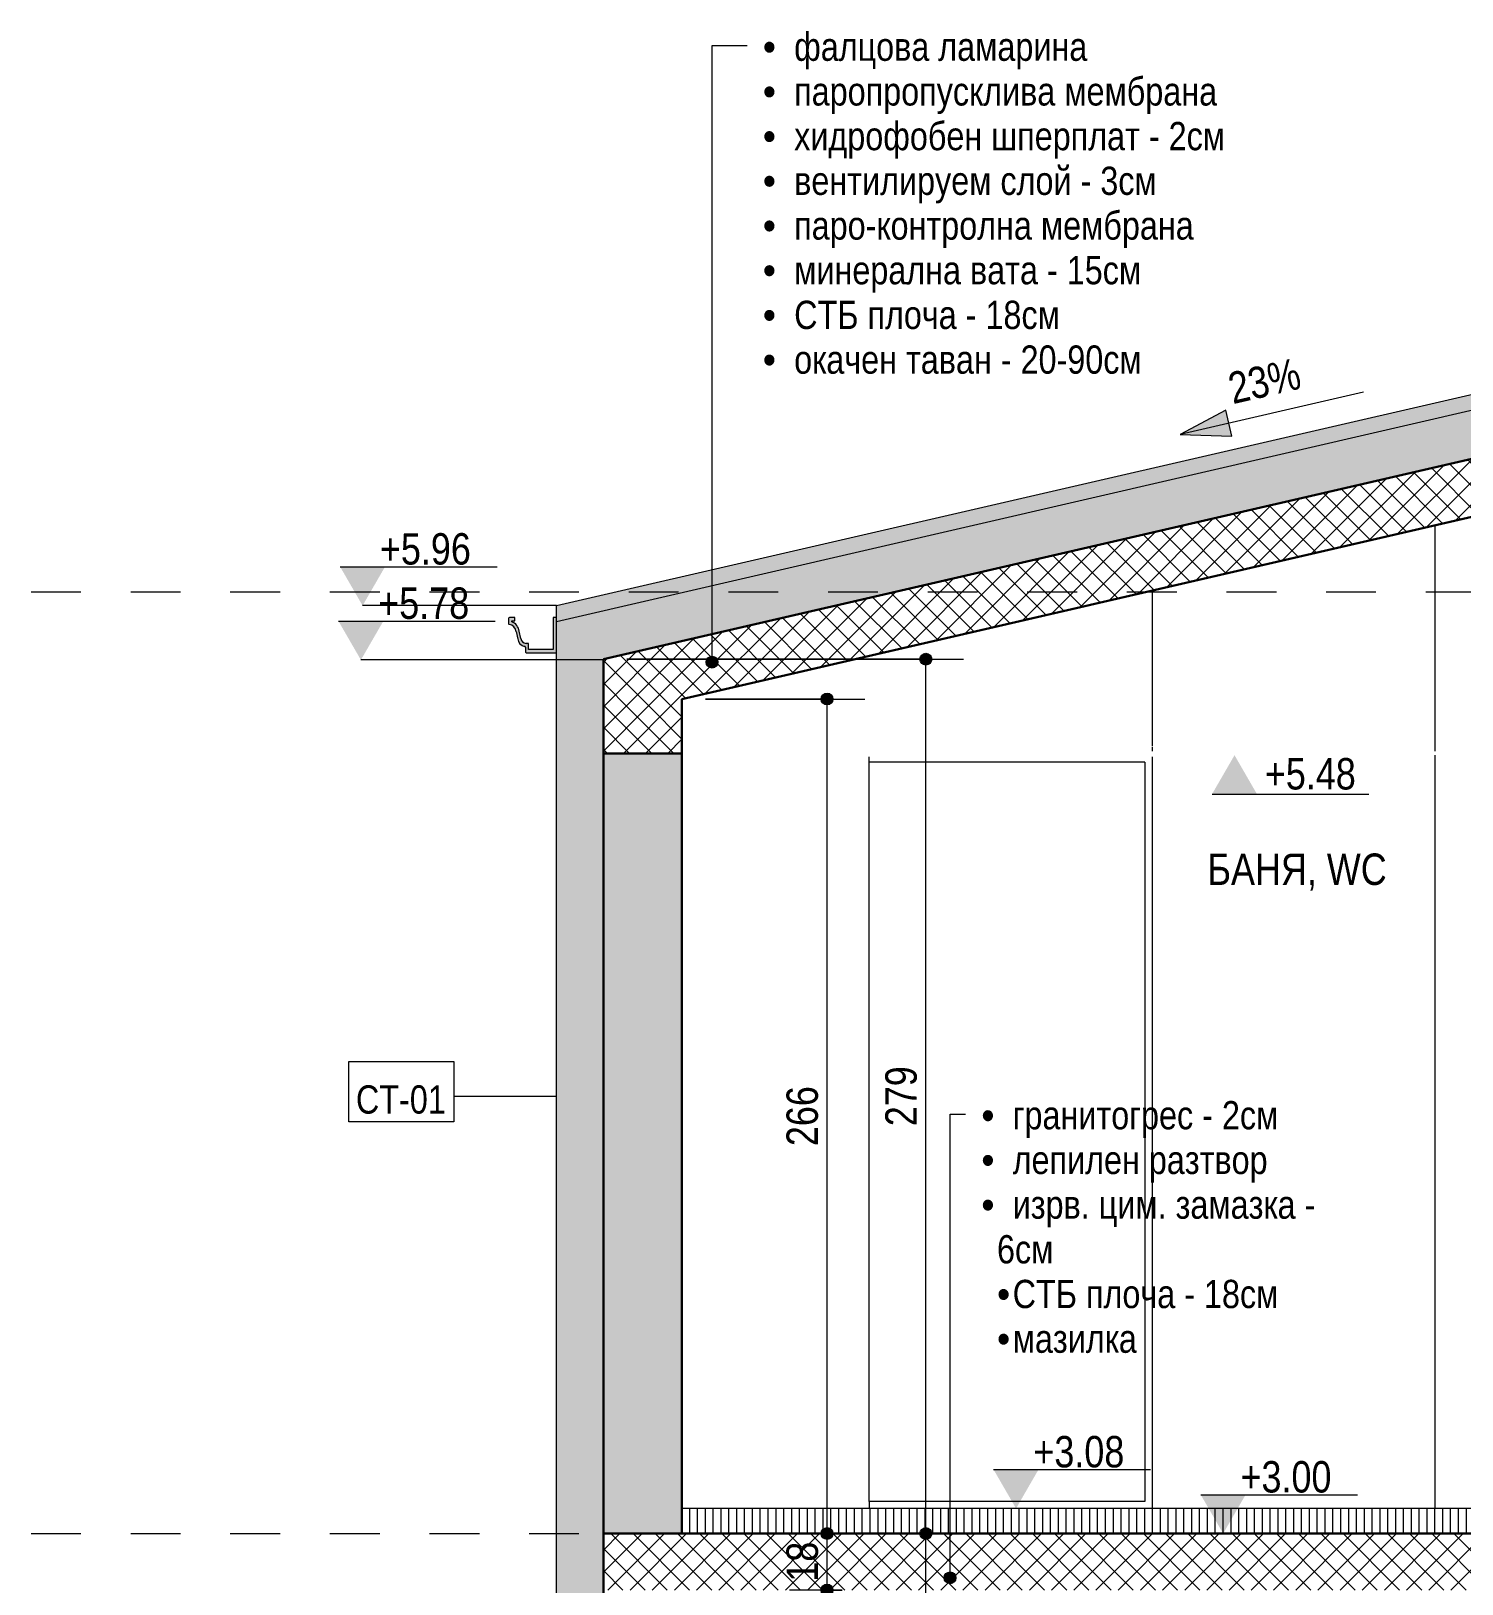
# Model space of a CAD drawing. Header units: centimetres. Extents: x -1882 to 51, y -197 to 807.
# Drawn here: x -1881.6 to -1425.5, y 283.9 to 778.7 of the extents above; entities that cross this region are included whole.
import ezdxf

# ---------------------------------------------------------------- set-up
doc = ezdxf.new("R2010")
doc.units = ezdxf.units.CM
doc.linetypes.add('Dash', pattern=[31.75, 15.875, -15.875])
for name, color, linetype, lineweight in [('A-ANNO-DIMS', 7, 'Continuous', 9), ('A-ANNO-DIMS-50', 7, 'Continuous', 9), ('A-ANNO-NOTE', 7, 'Continuous', 9), ('A-AREA-IDEN', 7, 'Continuous', 9), ('A-FLOR-FNSH', 7, 'Continuous', 9), ('A-FLOR-LEVL', 7, 'Continuous', 9), ('A-FLOR-PATT', 7, 'Continuous', 9), ('A-ROOF', 7, 'Continuous', 9), ('A-ROOF-FNSH', 7, 'Continuous', 9), ('A-ROOF-MCUT', 7, 'Continuous', 9), ('A-ROOF-PATT', 7, 'Continuous', 9), ('A-WALL', 7, 'Continuous', 9), ('A-WALL-IDEN', 7, 'Continuous', 9), ('A-WALL-PATT', 7, 'Continuous', 9), ('G-ANNO-DIMS', 7, 'Continuous', 9), ('G-ANNO-TEXT', 7, 'Continuous', 9), ('I-WALL', 7, 'Continuous', 9), ('P-SANR-FIXT', 7, 'Continuous', 9), ('S-BEAM', 7, 'Continuous', 9)]:
    doc.layers.add(name, color=color, linetype=linetype, lineweight=lineweight)
doc.layers.add('A-DETL', color=7, linetype='Continuous', lineweight=9, true_color=0x008000)
doc.styles.add('Arial Narrow', font='ARIALN.TTF', dxfattribs={"height": 10})
doc.styles.add('Arial Narrow_1', font='ARIALN.TTF', dxfattribs={"height": 10})
doc.styles.add('Arial Narrow_2', font='ARIALN.TTF', dxfattribs={"height": 9})
doc.dimstyles.new('TEC_DIM', dxfattribs={"dimscale": 30.48, "dimtxt": 10.23431, "dimasz": 0.492126, "dimexe": 0.393701, "dimexo": 0.246063, "dimgap": 0, "dimtad": 1, "dimdec": 0, "dimzin": 0, "dimdsep": 46, "dimtxsty": 'Arial Narrow', "dimblk1": 'DOTSMALL', "dimblk2": 'DOTSMALL', "dimsah": 1, "dimcen": 0.09, "dimazin": 0, "dimtfac": 1, "dimtdec": 4, "dimtix": 1, "dimtmove": 0, "dimatfit": 3, "dimfxl": 0, "dimtvp": 1, "dimtolj": 1, "dimtzin": 0, "dimarcsym": 0})
pattern_1 = [(45, (-1066.009, 333.896), (-3.535534, 3.535534), []), (135, (-1066.009, 333.896), (-3.535534, -3.535534), [])]

# ---------------------------------------------------------------- blocks, each defined once
blk = doc.blocks.new('VITRINA - ВИТРИНА 80х240 2-2367798-5-5')
at = {"layer": 'P-SANR-FIXT', "color": 253, "true_color": 0xaaaaaa}
for p, q in [((-1614.44, 545.8), (-1614.44, 547.5)), ((-1526.64, 545.8), (-1614.44, 545.8)), ((-1614.44, 310.2), (-1614.44, 545.8)), ((-1526.64, 545.8), (-1526.64, 310.2)), ((-1524.14, 308), (-1524.14, 547.5)), ((-1526.64, 310.2), (-1614.44, 310.2)), ((-1614.44, 310.2), (-1614.44, 308))]:
    blk.add_line(p, q, dxfattribs=at)
blk = doc.blocks.new('Structural Framing 7 - Structural Framing 7-2368663-5-5')
at = {"layer": 'S-BEAM'}
h = blk.add_hatch(dxfattribs=at)
h.set_pattern_fill('FP1_8', color=256, style=0, pattern_type=2)
h.set_pattern_definition(pattern_1)
h.paths.add_polyline_path([(-1674.14, 548.59), (-1674.14, 565.89), (-1699.14, 560.12), (-1699.14, 548.59)])
at = {"layer": 'A-DETL', "color": 7, "lineweight": 30}
for p, q in [((-1699.14, 548.59), (-1699.14, 560.12)), ((-1674.14, 548.59), (-1699.14, 548.59))]:
    blk.add_line(p, q, dxfattribs=at)
at = {"layer": 'S-BEAM', "lineweight": 30}
blk.add_line((-1674.14, 565.89), (-1674.14, 548.59), dxfattribs=at)
blk = doc.blocks.new('Spot Elevations - ELEVATION_PROJECT-150941-5-5')
at = {"layer": 'A-ANNO-NOTE'}
blk.add_hatch(color=256, dxfattribs=at).paths.add_polyline_path([(-1179.05, 312.39), (-1164.73, 312.39), (-1171.89, 300)])
blk.add_line((-1179.05, 312.39), (-1129.05, 312.39), dxfattribs=at)
blk = doc.blocks.new('Spot Elevations - ELEVATION_PROJECT-V35-5-5')
at = {"layer": 'A-ANNO-NOTE'}
blk.add_hatch(color=256, dxfattribs=at).paths.add_polyline_path([(-886.85, 549.61), (-872.54, 549.61), (-879.69, 562)])
blk.add_line((-886.85, 549.61), (-836.85, 549.61), dxfattribs=at)
blk = doc.blocks.new('DIMBLOCK3-5-5')
at = {"layer": 'A-ANNO-DIMS-50', "transparency": 16777216}
h = blk.add_hatch(color=256, dxfattribs=at)
edge = h.paths.add_edge_path()
edge.add_arc((-1627.88, 300), 1.88, 0, 360)
h = blk.add_hatch(color=256, dxfattribs=at)
edge = h.paths.add_edge_path()
edge.add_arc((-1627.88, 282), 1.88, 0, 360)
for p, q in [((-1623.03, 300), (-1639.88, 300)), ((-1627.88, 282), (-1627.88, 300)), ((-1627.88, 300), (-1623.03, 300)), ((-1623.03, 282), (-1639.88, 282)), ((-1627.88, 282), (-1623.03, 282))]:
    blk.add_line(p, q, dxfattribs=at)
for centre in [(-1627.88, 300), (-1627.88, 282)]:
    blk.add_circle(centre, 1.88, dxfattribs=at)
at = {"layer": 'A-ANNO-DIMS-50', "color": 0, "transparency": 16777216, "insert": (-1640.8, 284.66), "char_height": 10, "width": 15.2053, "attachment_point": 1, "rotation": 90, "line_spacing_factor": 0.974696, "style": 'Arial Narrow'}
blk.add_mtext('18', dxfattribs=at)
blk = doc.blocks.new('_DotSmall')
at = {"color": 0, "linetype": 'ByBlock', "const_width": 0.5}
blk.add_lwpolyline([(-0.0625, 0, 1), (0.0625, 0, 1)], format="xyb", close=True, dxfattribs=at)
blk = doc.blocks.new('DIMBLOCK4-5-5')
at = {"layer": 'A-ANNO-DIMS-50', "transparency": 16777216}
h = blk.add_hatch(color=256, dxfattribs=at)
edge = h.paths.add_edge_path()
edge.add_arc((-1627.88, 565.89), 1.88, 0, 360)
h = blk.add_hatch(color=256, dxfattribs=at)
edge = h.paths.add_edge_path()
edge.add_arc((-1627.88, 300), 1.88, 0, 360)
for p, q in [((-1666.64, 565.89), (-1615.88, 565.89)), ((-1627.88, 565.89), (-1666.64, 565.89)), ((-1627.88, 300), (-1627.88, 565.89)), ((-1623.03, 300), (-1639.88, 300)), ((-1627.88, 300), (-1623.03, 300))]:
    blk.add_line(p, q, dxfattribs=at)
for centre in [(-1627.88, 565.89), (-1627.88, 300)]:
    blk.add_circle(centre, 1.88, dxfattribs=at)
at = {"layer": 'A-ANNO-DIMS-50', "color": 0, "transparency": 16777216, "insert": (-1640.8, 423.44), "char_height": 10, "width": 22.8079, "attachment_point": 1, "rotation": 90, "line_spacing_factor": 0.974696, "style": 'Arial Narrow'}
blk.add_mtext('266', dxfattribs=at)
blk = doc.blocks.new('DIMBLOCK6-5-5')
at = {"layer": 'A-ANNO-DIMS-50', "transparency": 16777216}
h = blk.add_hatch(color=256, dxfattribs=at)
edge = h.paths.add_edge_path()
edge.add_arc((-1596.38, 300), 1.88, 0, 360)
h = blk.add_hatch(color=256, dxfattribs=at)
edge = h.paths.add_edge_path()
edge.add_arc((-1596.38, 0), 1.87, 0, 360)
for p, q in [((-1591.53, 300), (-1608.38, 300)), ((-1596.38, 0), (-1596.38, 300)), ((-1596.38, 300), (-1591.53, 300)), ((-1591.53, 0), (-1608.38, 0)), ((-1596.38, 0), (-1591.53, 0))]:
    blk.add_line(p, q, dxfattribs=at)
for centre, radius in [((-1596.38, 300), 1.88), ((-1596.38, 0), 1.87)]:
    blk.add_circle(centre, radius, dxfattribs=at)
at = {"layer": 'A-ANNO-DIMS-50', "color": 0, "transparency": 16777216, "insert": (-1609.31, 140.5), "char_height": 10, "width": 22.8079, "attachment_point": 1, "rotation": 90, "line_spacing_factor": 0.974696, "style": 'Arial Narrow'}
blk.add_mtext('300', dxfattribs=at)
blk = doc.blocks.new('DIMBLOCK7-5-5')
at = {"layer": 'A-ANNO-DIMS-50', "transparency": 16777216}
h = blk.add_hatch(color=256, dxfattribs=at)
edge = h.paths.add_edge_path()
edge.add_arc((-1596.38, 578.59), 1.88, 0, 360)
h = blk.add_hatch(color=256, dxfattribs=at)
edge = h.paths.add_edge_path()
edge.add_arc((-1596.38, 300), 1.88, 0, 360)
for p, q in [((-1691.64, 578.59), (-1584.38, 578.59)), ((-1596.38, 578.59), (-1691.64, 578.59)), ((-1596.38, 300), (-1596.38, 578.59)), ((-1591.53, 300), (-1608.38, 300)), ((-1596.38, 300), (-1591.53, 300))]:
    blk.add_line(p, q, dxfattribs=at)
for centre in [(-1596.38, 578.59), (-1596.38, 300)]:
    blk.add_circle(centre, 1.88, dxfattribs=at)
at = {"layer": 'A-ANNO-DIMS-50', "color": 0, "transparency": 16777216, "insert": (-1609.31, 429.79), "char_height": 10, "width": 22.8079, "attachment_point": 1, "rotation": 90, "line_spacing_factor": 0.974696, "style": 'Arial Narrow'}
blk.add_mtext('279', dxfattribs=at)

msp = doc.modelspace()

# ---------------------------------------------------------------- hatches: boundary and pattern name
at = {"layer": 'A-FLOR-PATT', "true_color": 0x787878}
h = msp.add_hatch(dxfattribs=at)
h.set_pattern_fill('FP1_5', color=8, style=0, pattern_type=2)
h.set_pattern_definition([(270, (-964.143, 308), (2.5, 2e-16), [])])
h.paths.add_polyline_path([(-1479.05, 300), (-1364.14, 300), (-1364.14, 308), (-1674.14, 308), (-1674.14, 300), (-1506.51, 300)])
h.paths.add_polyline_path([(-944.45, 300), (-944.14, 300), (-944.14, 308), (-944.45, 308)])
at = {"layer": 'A-FLOR-PATT'}
h = msp.add_hatch(dxfattribs=at)
h.set_pattern_fill('FP1_8', color=256, style=0, pattern_type=2)
h.set_pattern_definition(pattern_1)
h.paths.add_polyline_path([(-1464.14, 282), (-944.14, 282), (-944.14, 300), (-1699.14, 300), (-1699.14, 282), (-1506.51, 282)])
at = {"layer": 'A-ROOF-PATT', "lineweight": 5, "true_color": 0xc0c0c0}
for points in [[(-1714.14, 590.52), (-1324.14, 680.56), (-1324.14, 685.69), (-1714.14, 595.66)], [(-1714.14, 580.66), (-1714.14, 591.85), (-1715.14, 591.85), (-1715.14, 581.66), (-1722.98, 581.66), (-1722.98, 583.63), (-1724.18, 583.69), (-1724.58, 583.84), (-1724.92, 584.08), (-1725.2, 584.4), (-1725.39, 584.77), (-1726.18, 588.31), (-1726.54, 589.02), (-1727.04, 589.65), (-1727.66, 590.16), (-1728.38, 590.51), (-1728.38, 590.85), (-1727.43, 590.85), (-1727.43, 591.85), (-1729.19, 591.84), (-1729.38, 591.59), (-1729.38, 589.9), (-1729.18, 589.7), (-1728.53, 589.49), (-1727.95, 589.13), (-1727.47, 588.62), (-1727.14, 588.02), (-1726.97, 587.36), (-1726.3, 584.36), (-1725.97, 583.76), (-1725.5, 583.25), (-1724.91, 582.89), (-1724.05, 582.56), (-1723.98, 582.42), (-1723.98, 580.86), (-1723.78, 580.66)]]:
    msp.add_hatch(color=9, dxfattribs=at).paths.add_polyline_path(points)
at = {"layer": 'A-ROOF-PATT', "lineweight": 5, "true_color": 0xffff80}
msp.add_hatch(color=51, dxfattribs=at).paths.add_polyline_path([(-1714.14, 575.13), (-1324.14, 665.17), (-1324.14, 680.56), (-1714.14, 590.52), (-1714.14, 577.12)])
at = {"layer": 'A-ROOF-PATT'}
h = msp.add_hatch(dxfattribs=at)
h.set_pattern_fill('FP1_8', color=256, style=0, pattern_type=2)
h.set_pattern_definition(pattern_1)
h.paths.add_polyline_path([(-1699.14, 560.12), (-1339.14, 643.23), (-1339.14, 661.71), (-1699.14, 578.59), (-1699.14, 577.12)])
at = {"layer": 'A-WALL-PATT', "lineweight": 5, "true_color": 0xffff80}
for points in [[(-1699.14, 300), (-1699.14, 578.59), (-1714.14, 575.13), (-1714.14, 300)], [(-1714.14, 0), (-1699.14, 0), (-1699.14, 300), (-1714.14, 300), (-1714.14, 111.85)]]:
    msp.add_hatch(color=51, dxfattribs=at).paths.add_polyline_path(points)
at = {"layer": 'A-WALL-PATT', "lineweight": 5, "true_color": 0x808080}
msp.add_hatch(color=8, dxfattribs=at).paths.add_polyline_path([(-1674.14, 300), (-1674.14, 548.59), (-1699.14, 548.59), (-1699.14, 300)])
at = {"layer": 'G-ANNO-DIMS'}
msp.add_hatch(color=256, dxfattribs=at).paths.add_polyline_path([(-1515.35, 650.2), (-1498.93, 649.62), (-1500.84, 657.91)])
at = {"layer": 'G-ANNO-TEXT'}
h = msp.add_hatch(color=256, dxfattribs=at)
edge = h.paths.add_edge_path()
edge.add_arc((-1664.53, 577.66), 1.88, 0, 360)
h = msp.add_hatch(color=256, dxfattribs=at)
edge = h.paths.add_edge_path()
edge.add_arc((-1588.67, 285.9), 1.88, 0, 360)

# ---------------------------------------------------------------- linework, layer by layer
at = {"layer": 'A-FLOR-FNSH'}
msp.add_line((-1364.14, 308), (-1674.14, 308), dxfattribs=at)
at = {"layer": 'A-FLOR-FNSH', "lineweight": 30}
for p, q in [((-1674.14, 308), (-1674.14, 300)), ((-1699.14, 300), (-944.14, 300))]:
    msp.add_line(p, q, dxfattribs=at)
at = {"layer": 'A-FLOR-LEVL', "linetype": 'Dash'}
for p, q in [((-1881.56, 600), (-17.46, 600)), ((-1881.56, 300), (-17.46, 300))]:
    msp.add_line(p, q, dxfattribs=at)
at = {"layer": 'A-ROOF', "lineweight": 30}
for p, q in [((-1699.14, 578.59), (-1339.14, 661.71)), ((-1364.14, 637.46), (-1674.14, 565.89))]:
    msp.add_line(p, q, dxfattribs=at)
at = {"layer": 'A-ROOF'}
msp.add_line((-1714.14, 575.13), (-1714.14, 580.66), dxfattribs=at)
at = {"layer": 'A-ROOF-FNSH'}
for p, q in [((-1714.14, 595.66), (-1324.14, 685.69)), ((-1324.14, 680.56), (-1714.14, 590.52)), ((-1714.14, 591.85), (-1714.14, 595.66))]:
    msp.add_line(p, q, dxfattribs=at)
at = {"layer": 'A-ROOF-MCUT'}
for p, q in [((-1729.38, 591.59), (-1729.38, 589.9)), ((-1727.43, 591.85), (-1729.12, 591.85)), ((-1728.38, 590.51), (-1728.38, 590.85)), ((-1728.38, 590.85), (-1727.43, 590.85)), ((-1727.43, 590.85), (-1727.43, 591.85)), ((-1714.14, 591.85), (-1715.14, 591.85)), ((-1715.14, 591.85), (-1715.14, 581.66)), ((-1714.14, 580.66), (-1714.14, 591.85)), ((-1726.97, 587.36), (-1726.47, 585.02)), ((-1725.49, 585.19), (-1725.98, 587.53)), ((-1723.98, 582.42), (-1723.98, 580.86)), ((-1723.78, 580.66), (-1714.14, 580.66)), ((-1722.98, 583.63), (-1723.76, 583.63)), ((-1722.98, 581.66), (-1722.98, 583.63)), ((-1715.14, 581.66), (-1722.98, 581.66))]:
    msp.add_line(p, q, dxfattribs=at)
for centre, radius, start, end in [((-1729.12, 591.59), 0.261, 90, 180), ((-1729.18, 589.9), 0.2, 180, 270), ((-1729.68, 587.01), 2.73, 7.1905, 79.5363), ((-1729.68, 587.01), 3.73, 7.8832, 69.6777), ((-1723.76, 585.37), 2.73, 187.1905, 259.5363), ((-1723.76, 585.37), 1.73, 185.9625, 270), ((-1724.31, 582.35), 0.333, 11.9466, 81.2589), ((-1723.78, 580.86), 0.2, 180, 270)]:
    msp.add_arc(centre, radius, start, end, dxfattribs=at)
at = {"layer": 'A-WALL'}
for p, q in [((-1714.14, -10.15), (-1714.14, 575.13)), ((-1699.14, 548.59), (-1699.14, 560.12)), ((-1674.14, 548.59), (-1699.14, 548.59))]:
    msp.add_line(p, q, dxfattribs=at)
at = {"layer": 'A-WALL', "lineweight": 30}
for p, q in [((-1699.14, 560.12), (-1699.14, 578.59)), ((-1699.14, 0), (-1699.14, 548.59)), ((-1674.14, 308), (-1674.14, 548.59))]:
    msp.add_line(p, q, dxfattribs=at)
at = {"layer": 'A-WALL-IDEN'}
msp.add_line((-1714.14, 439.3), (-1746.8, 439.3), dxfattribs=at)
at = {"layer": 'A-WALL-IDEN', "flags": 128}
msp.add_lwpolyline([(-1780.25, 450.43), (-1746.8, 450.43), (-1746.8, 431.23), (-1780.25, 431.23)], close=True, dxfattribs=at)
at = {"layer": 'G-ANNO-DIMS'}
for p, q in [((-1456.89, 663.69), (-1515.35, 650.2)), ((-1500.84, 657.91), (-1515.35, 650.2)), ((-1498.93, 649.62), (-1500.84, 657.91)), ((-1515.35, 650.2), (-1498.93, 649.62)), ((-1756.73, 595.66), (-1775.9, 595.66)), ((-1714.14, 595.66), (-1756.73, 595.66)), ((-1736.85, 578.35), (-1776.44, 578.35)), ((-1699.14, 578.35), (-1736.85, 578.35))]:
    msp.add_line(p, q, dxfattribs=at)
at = {"layer": 'G-ANNO-TEXT'}
for p, q in [((-1664.53, 774.09), (-1653.36, 774.09)), ((-1664.53, 577.66), (-1664.53, 774.09)), ((-1588.67, 433.65), (-1583.72, 433.65)), ((-1588.67, 285.9), (-1588.67, 433.65))]:
    msp.add_line(p, q, dxfattribs=at)
for centre in [(-1664.53, 577.66), (-1588.67, 285.9)]:
    msp.add_circle(centre, 1.88, dxfattribs=at)
at = {"layer": 'I-WALL'}
for p, q in [((-1434.14, 621.3), (-1434.14, 549.25)), ((-1524.14, 550.97), (-1524.14, 600.52)), ((-1524.14, 549.24), (-1524.14, 550.62)), ((-1524.14, 308), (-1524.14, 547.5)), ((-1434.14, 548), (-1434.14, 308))]:
    msp.add_line(p, q, dxfattribs=at)

# ---------------------------------------------------------------- block references
at = {"layer": 'A-DETL', "color": 7, "lineweight": 30}
msp.add_blockref('Structural Framing 7 - Structural Framing 7-2368663-5-5', (0, 0), dxfattribs=at)
at = {"layer": 'G-ANNO-DIMS'}
for name, p in [('Spot Elevations - ELEVATION_PROJECT-150941-5-5', (-604.01, 295.66)), ('Spot Elevations - ELEVATION_PROJECT-150941-5-5', (-604.55, 278.35)), ('Spot Elevations - ELEVATION_PROJECT-V35-5-5', (-618.33, -14)), ('Spot Elevations - ELEVATION_PROJECT-150941-5-5', (-395.76, 8)), ('Spot Elevations - ELEVATION_PROJECT-150941-5-5', (-329.75, 0))]:
    msp.add_blockref(name, p, dxfattribs=at)
at = {"layer": 'P-SANR-FIXT', "color": 253, "true_color": 0xaaaaaa}
msp.add_blockref('VITRINA - ВИТРИНА 80х240 2-2367798-5-5', (0, 0), dxfattribs=at)

# ---------------------------------------------------------------- texts
at = {"layer": 'A-AREA-IDEN', "insert": (-1478.09, 504.81), "char_height": 10, "width": 58.2, "attachment_point": 8, "line_spacing_factor": 0.949189, "style": 'Arial Narrow_1'}
msp.add_mtext('\\pt63.5,127,190.5,254,317.5,381,444.5,508,571.5,635,698.5,762,825.5,889,952.5,1016,1079.5,1143,1206.5,1270,1333.5,1397,1460.5,1524,1587.5,1651,1714.5,1778,1841.5,1905,1968.5,2032;{\\fArial Narrow|b0|i0|c204|p34;БАНЯ}, WC', dxfattribs=at)
at = {"layer": 'A-WALL-IDEN', "insert": (-1763.7, 438.24), "char_height": 9, "width": 28.45, "attachment_point": 5, "line_spacing_factor": 0.949189, "style": 'Arial Narrow_2'}
msp.add_mtext('\\pt25.00002,50.00004,74.99997,99.99999,125.00001,150.00003,174.99996,199.99998,225,250.00002,275.00004,299.99997,324.99999,350.00001,375.00003,399.99996,424.99998,450,475.00002,500.00004,524.99997,549.99999,575.00001,600.00003,624.99996,649.99998,675,700.00002,725.00004,749.99997,774.99999,800.00001;{\\fArial Narrow|b0|i0|c204|p34;СТ}-01', dxfattribs=at)
at = {"layer": 'G-ANNO-DIMS', "insert": (-1500.8, 669.56), "char_height": 10, "width": 27.5081, "attachment_point": 1, "rotation": 13, "line_spacing_factor": 0.974696, "style": 'Arial Narrow'}
msp.add_mtext('23%', dxfattribs=at)
at = {"layer": 'G-ANNO-DIMS', "char_height": 10, "width": 34.7536, "attachment_point": 1, "line_spacing_factor": 0.974696, "style": 'Arial Narrow'}
for s, insert in [('+5.96', (-1770.38, 618.74)), ('+5.78', (-1770.92, 601.44)), ('+5.48', (-1488.36, 547.08)), ('+3.08', (-1562.13, 331.09)), ('+3.00', (-1496.12, 323.09))]:
    msp.add_mtext(s, dxfattribs=dict(at, insert=insert))
at = {"layer": 'G-ANNO-TEXT', "char_height": 9, "attachment_point": 1, "line_spacing_factor": 0.949189, "style": 'Arial Narrow_2'}
for s, insert, width in [('\\pi-5.00004,l5.00004,t9.99999,15.00003,19.99998,25.00002,29.99997,35.00001,39.99996,45,50.00004,54.99999,60.00003,64.99998,70.00002,74.99997,80.00001,84.99996,90,95.00004,99.99999,105.00003,109.99998,115.00002,119.99997,125.00001,129.99996,135,140.00004,144.99999,150.00003,154.99998,160.00002;{\\fSymbol|b0|i0|c2|p18;·^I\\fArial Narrow|b0|i0|c204|p34;фалцова ламарина\\P\\fSymbol|b0|i0|c2|p18;·^I\\fArial Narrow|b0|i0|c204|p34;паропропусклива мембрана\\P\\fSymbol|b0|i0|c2|p18;·^I\\fArial Narrow|b0|i0|c204|p34;хидрофобен шперплат }- 2{\\fArial Narrow|b0|i0|c204|p34;см\\P\\fSymbol|b0|i0|c2|p18;·^I\\fArial Narrow|b0|i0|c204|p34;вентилируем слой }- 3{\\fArial Narrow|b0|i0|c204|p34;см\\P\\fSymbol|b0|i0|c2|p18;·^I\\fArial Narrow|b0|i0|c204|p34;паро}-{\\fArial Narrow|b0|i0|c204|p34;контролна мембрана\\P\\fSymbol|b0|i0|c2|p18;·^I\\fArial Narrow|b0|i0|c204|p34;минерална вата }- 15{\\fArial Narrow|b0|i0|c204|p34;см\\P\\fSymbol|b0|i0|c2|p18;·^I\\fArial Narrow|b0|i0|c204|p34;СТБ плоча }- 18{\\fArial Narrow|b0|i0|c204|p34;см\\P\\fSymbol|b0|i0|c2|p18;·^I\\fArial Narrow|b0|i0|c204|p34;окачен таван }- 20-90{\\fArial Narrow|b0|i0|c204|p34;см}', (-1648.36, 778.24), 202.75), ('\\pi-5.00004,l5.00004,t9.99999,15.00003,19.99998,25.00002,29.99997,35.00001,39.99996,45,50.00004,54.99999,60.00003,64.99998,70.00002,74.99997,80.00001,84.99996,90,95.00004,99.99999,105.00003,109.99998,115.00002,119.99997,125.00001,129.99996,135,140.00004,144.99999,150.00003,154.99998,160.00002;{\\fSymbol|b0|i0|c2|p18;·^I\\fArial Narrow|b0|i0|c204|p34;гранитогрес }- 2{\\fArial Narrow|b0|i0|c204|p34;см\\P\\fSymbol|b0|i0|c2|p18;·^I\\fArial Narrow|b0|i0|c204|p34;лепилен разтвор \\P\\fSymbol|b0|i0|c2|p18;·^I\\fArial Narrow|b0|i0|c204|p34;изрв}. {\\fArial Narrow|b0|i0|c204|p34;цим}. {\\fArial Narrow|b0|i0|c204|p34;замазка }- \\P\\pi0,t5.00004,9.99999,15.00003,19.99998,25.00002,29.99997,35.00001,39.99996,45,50.00004,54.99999,60.00003,64.99998,70.00002,74.99997,80.00001,84.99996,90,95.00004,99.99999,105.00003,109.99998,115.00002,119.99997,125.00001,129.99996,135,140.00004,144.99999,150.00003,154.99998,160.00002;6{\\fArial Narrow|b0|i0|c204|p34;см \\P\\pi-5.00004,t9.99999,15.00003,19.99998,25.00002,29.99997,35.00001,39.99996,45,50.00004,54.99999,60.00003,64.99998,70.00002,74.99997,80.00001,84.99996,90,95.00004,99.99999,105.00003,109.99998,115.00002,119.99997,125.00001,129.99996,135,140.00004,144.99999,150.00003,154.99998,160.00002;\\fSymbol|b0|i0|c2|p18;·^I\\fArial Narrow|b0|i0|c204|p34;СТБ плоча }- 18{\\fArial Narrow|b0|i0|c204|p34;см\\P\\fSymbol|b0|i0|c2|p18;·^I\\fArial Narrow|b0|i0|c204|p34;мазилка}', (-1578.72, 437.8), 123.927)]:
    msp.add_mtext(s, dxfattribs=dict(at, insert=insert, width=width))

# ---------------------------------------------------------------- dimensions: what is measured, and where the dimension line sits
at = {"layer": 'A-ANNO-DIMS'}
for base, p1, p2, override, picture, middle in [((-1596.38, 578.59), (-1599.03, 300), (-1699.14, 578.59), {"dimpost": '<>', "dimfxl": 296.033666}, 'DIMBLOCK7-5-5', (-1601.49, 439.3)), ((-1627.88, 565.89), (-1630.53, 300), (-1674.14, 565.89), {"dimpost": '<>', "dimfxl": 269.444278}, 'DIMBLOCK4-5-5', (-1632.98, 432.95)), ((-1627.88, 300), (-1630.53, 282), (-1630.53, 300), {"dimpost": '<>', "dimfxl": 18}, 'DIMBLOCK3-5-5', (-1632.98, 291)), ((-1596.38, 300), (-1599.03, 0), (-1599.03, 300), {"dimpost": '<>', "dimfxl": 300}, 'DIMBLOCK6-5-5', (-1601.49, 150))]:
    dim = msp.add_linear_dim(base=base, p1=p1, p2=p2, angle=90, dimstyle='TEC_DIM', override=override, dxfattribs=at)
    dim.commit()
    dim.dimension.update_dxf_attribs({"geometry": picture, "text_midpoint": middle})

doc.saveas('drawing.dxf')
